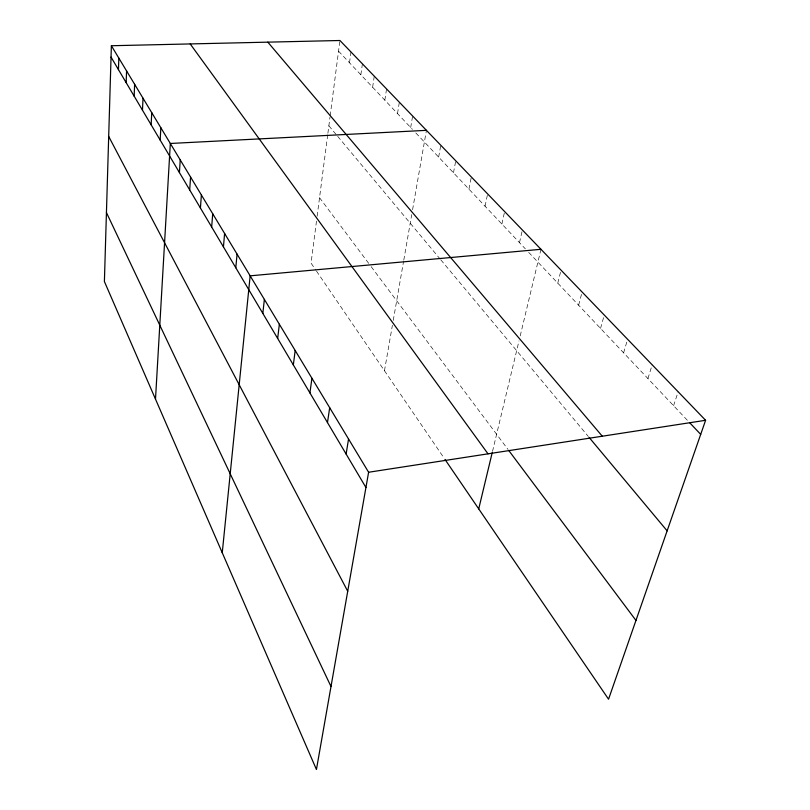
<?xml version="1.0" encoding="UTF-8"?>
<svg xmlns="http://www.w3.org/2000/svg" width="810" height="810" viewBox="0 0 810 810"><rect width="100%" height="100%" fill="white"/><g stroke="black" fill="none" stroke-linecap="round" stroke-linejoin="round"><path stroke-width="0.61" stroke-dasharray="4.05 3.04" d="M316.487 221.15L311.05 263.118L315.789 270.064M317.135 216.209L327.736 134.46M327.898 133.225L329.994 117.075M330.156 115.83L339.775 41.685M349.505 62.775L350.963 51.962M360.855 74.783L362.404 63.838M372.63 87.247L374.26 76.16M384.841 100.167L386.562 88.938M397.518 113.582L399.34 102.212M410.69 127.524L412.624 116.002M384.466 370.747L392.394 325.316M393.255 320.406L403.562 261.367M403.775 260.132L411.723 214.589M412.584 209.668L426.425 130.339M438.635 157.089L440.792 145.263M453.468 172.783L455.757 160.795M468.929 189.145L471.349 176.995M485.058 206.216L487.63 193.904M501.896 224.026L504.62 211.552M519.494 242.646L522.379 229.999M492.51 451.393L519.018 340.818M520.202 335.907L540.969 249.298M557.766 283.146L561.036 270.145M578.624 305.208L582.117 292.035M600.544 328.404L604.27 315.05M623.619 352.826L627.598 339.268M647.929 378.543L652.192 364.814M673.586 405.699L678.152 391.777M338.539 51.172L412.401 129.337M415.834 132.951L525.346 248.842M528.697 252.376L687.984 420.937M328.86 125.783L336.879 135.391M337.689 136.343L440.033 258.906M440.842 259.868L588.303 436.448M319.535 197.691L370.413 265.66M371.172 266.672L507.87 449.297M316.467 271.056L444.295 458.43"/><path stroke-width="1.21" d="M111.375 45.735L104.399 281.536L316.437 769.5L368.611 472.25L111.375 45.735L339.927 40.5L705.601 420.289L608.553 699.202L444.994 459.452M118.452 69.63L118.837 58.097M126.157 82.63L126.583 70.946M134.156 96.147L134.632 84.301M142.479 110.201L143.016 98.192M151.146 124.841L151.743 112.661M160.177 140.09L160.836 127.737M155.5 399.127L170.323 143.471L426.425 130.339M179.425 172.581L180.225 159.884M189.692 189.915L190.573 177.036M200.424 208.038L201.386 194.977M211.663 227.013L212.726 213.769M223.439 246.898L224.603 233.462M235.791 267.756L237.067 254.127M222.254 552.754L250.158 275.835L540.969 249.298M262.835 313.419L264.364 299.386M277.668 338.469L279.349 324.233M293.341 364.935L295.174 350.487M309.916 392.921L311.931 378.27M327.473 422.577L329.69 407.714M346.113 454.046L348.553 438.979M478.72 508.893L492.217 452.618M368.611 472.25L705.601 420.289M689.685 422.729L700.701 434.383M267.826 42.15L602.286 436.215M589.093 437.4L667.136 530.844M508.619 450.299L635.961 620.43M190.198 43.922L488.005 453.833M111.041 57.105L365.938 487.509M108.692 136.434L347.723 591.26M106.434 212.564L331.007 686.546"/></g></svg>
